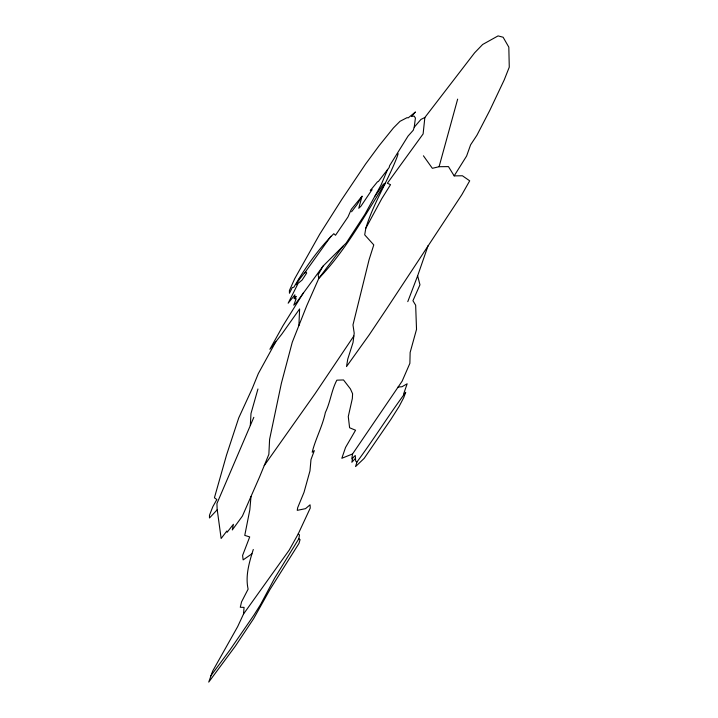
<?xml version="1.0" encoding="UTF-8"?>
<svg xmlns="http://www.w3.org/2000/svg" width="718" height="718" viewBox="0 0 718 718"><rect width="100%" height="100%" fill="white"/><g stroke="black" fill="none" stroke-linecap="round" stroke-linejoin="round"><path stroke-width="1.08" d="M298.903 325.532L299.612 308.955L281.761 334.175L269.887 349.271L282.982 325.694L303.463 292.756M250.313 425.514L250.995 413.496L257.95 388.985M414.232 127.221L415.408 118.003L414.089 116.056L411.414 116.513L415.453 111.981L408.219 117.869L407.07 117.644L400.007 121.315L393.446 127.921L379.104 145.709L365.561 164.072L341.705 199.586L319.725 234.203L294.766 278.584L289.417 290.521L289.453 293.249L292.226 287.604L293.859 287.209C305.024 268.038 318.11 249.334 333.807 233.7L335.512 235.262L347.988 216.944L351.344 209.261L362.034 196.256L358.767 208.283L360.876 206.272L372.05 189.615L370.273 190.575L377.542 181.717L378.341 181.528L389.138 167.572L389.605 165.687L408.057 136.079L413.245 130.254L414.232 127.221L420.928 119.439L424.859 117.492L474.607 52.818L482.667 44.471L498.068 35.9L503.121 37.237L508.82 47.155L509.268 67.169L504.233 79.886L489.811 110.357L476.958 135.19L470.604 144.821L466.619 156.012L454.162 175.883L448.454 166.603L439.084 166.711L432.353 168.317L423.423 155.797M428.134 245.547L417.643 275.82L419.967 284.795L412.931 300.716L415.659 305.213L416.521 329.382L410.14 352.466L409.879 363.344L402.152 381.141L352.565 453.955L341.831 458.29L345.546 447.449L355.563 430.226L349.603 427.757L348.275 416.575L352.341 398.499L352.592 393.742L350.411 388.887L343.509 379.948L336.85 380.163C331.402 390.493 330.433 402.053 325.362 412.5C322.535 426.286 315.462 438.913 312.186 452.277L314.322 450.635L310.984 459.565L309.979 470.873L304.01 492.342L297.683 507.68L297.243 510.345L305.509 508.667L310.068 504.808L310.239 508.102L298.239 533.896L299.478 534.901L298.841 538.724L300.07 539.613L298.948 543.454L269.941 589.541L253.678 618.584L235.316 646.182L208.732 682.1L212.636 671.133L237.658 626.635L243.51 614.043L244.066 607.383L240.288 607.275L241.544 601.899L248.114 589.155C245.152 575.719 249.308 562.248 253.283 549.476M424.859 117.492L423.117 133.934L387.361 183.252L390.538 184.661L381.707 198.796L365.794 228.297L364.699 234.849L373.782 244.901L369.088 259.692L352.978 324.922L354.207 333.197L353.032 342.504L347.754 359.108L346.525 366.575L369.258 334.785L386.113 309.602L461.827 194.722L469.698 180.828L462.419 175.775L454.162 175.883M251.004 496.47L249.819 509.87L244.766 535.386L249.711 536.929L242.594 555.445L243.142 559.887L251.937 553.802M352.565 453.955L351.766 458.838L355.257 455.517L355.706 461.144L356.945 461.997L355.563 466.574L364.152 458.389L390.843 419.474L399.19 406.307L403.749 397.601L405.706 392.297C388.914 414.86 373.8 439.245 356.945 461.997M352.7 457.949L351.847 462.257L355.482 458.326M439.084 166.711L457.653 99.129M365.794 228.297C373.36 203.284 387.819 181.133 397.153 156.802L398.149 153.715L397.601 153.517M387.63 169.43L381.159 184.777L364.807 214.494L346.238 242.98L323.019 266.154L296.094 303.05L293.779 305.159L296.193 298.697L294.981 298.966L296.157 296.426L294.075 298.571L294.936 294.829L288.151 303.202L297.755 284.113M407.779 301.641L417.643 275.82M403.561 394.11L407.169 383.78L401.99 386.751L398.068 387.02M253.84 417.302L216.926 503.542L217.141 509.071L221.135 538.491L226.888 530.979L227.13 532.307L233.395 524.284L232.3 529.947L242.406 516.08L259.602 476.86L268.864 454.332L269.591 439.371L281.366 383.358L292.271 342.244L306.757 305.697L318.819 278.36L342.962 246.247M362.034 196.256L357.232 204.325L351.569 211.765M298.239 533.896L289.192 550.141L243.51 614.043M323.019 266.154L318.137 274.868L318.819 278.36C345.825 250.403 364.484 215.624 385.369 183.126L383.358 184.248L375.074 196.086M275.829 341.723L258.336 373.548L252.278 388.447L238.726 417.912L226.529 455.068L214.422 497.78L216.845 499.531L212.851 506.648L209.494 515.228L209.468 517.992L217.258 509.717M298.841 538.724L274.662 578.125L260.625 604.439L254.001 614.994L229.769 650.212L210.473 676.293M298.625 280.415L296.417 284.714L302.063 280.101L306.703 272.993L306.11 272.122L304.145 273.352L298.625 280.415L298.473 279.212M353.848 335.988L315.175 393.545L264.233 465.596M304.513 273.127L330.953 236.204"/></g></svg>
